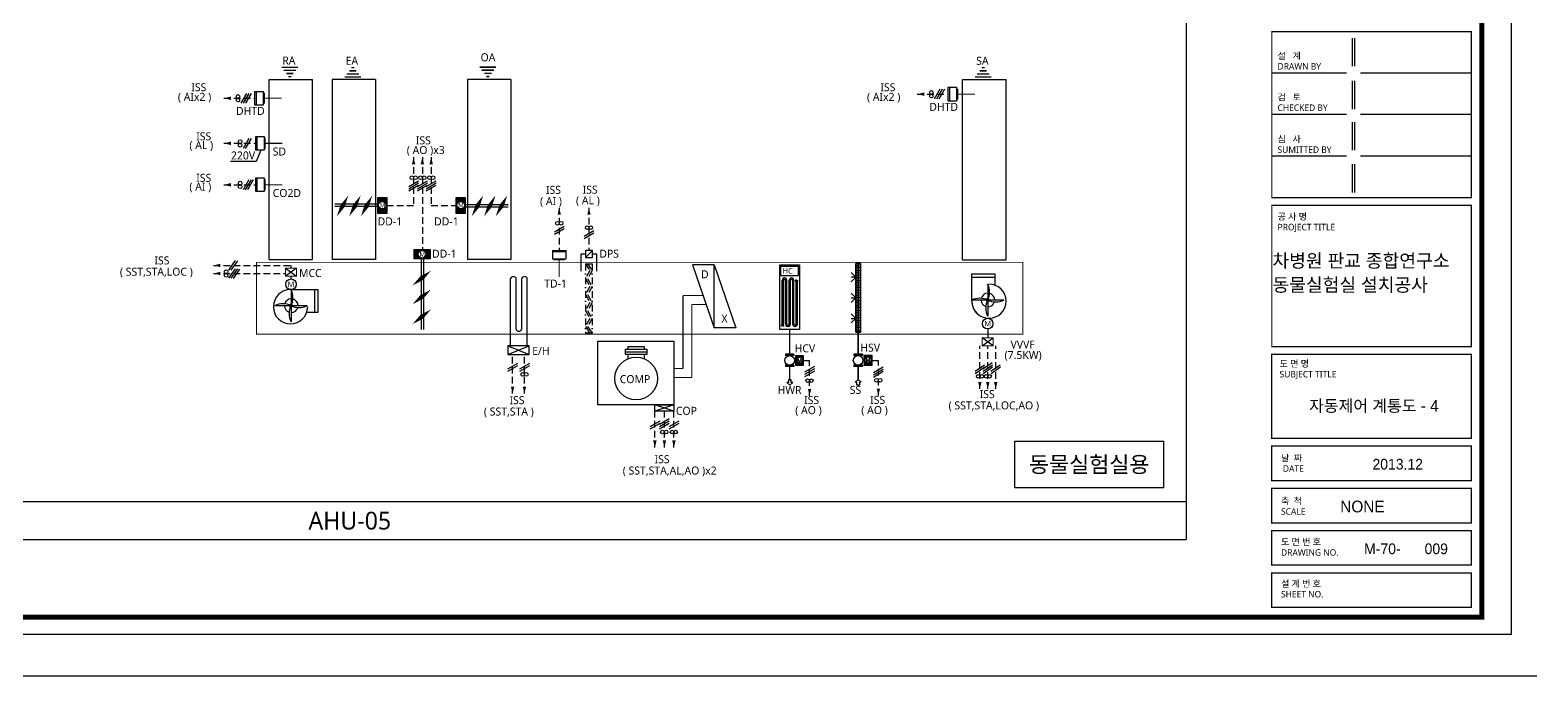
# Model space of a CAD drawing. Header units: millimetres. Extents: x -86 to 11742, y 5229 to 11464.
# Drawn here: x 6958 to 7520, y 5229 to 5472 of the extents above; entities that cross this region are included whole.
import ezdxf
from ezdxf.enums import TextEntityAlignment as Align

# ---------------------------------------------------------------- set-up
doc = ezdxf.new("R2010")
doc.units = ezdxf.units.MM
doc.header["$LTSCALE"] = 5
for name, pattern in [('CENTER', [2, 1.25, -0.25, 0.25, -0.25]), ('DASHDOT', [1, 0.5, -0.25, 0, -0.25]), ('DASHED', [0.75, 0.5, -0.25])]:
    doc.linetypes.add(name, pattern=pattern)
doc.layers.get('0').update_dxf_attribs({"linetype": 'CONTINUOUS'})
for name, color, linetype in [('7', 7, 'CONTINUOUS'), ('__CONNECTID__', 7, 'CONTINUOUS'), ('AUTO', 7, 'CONTINUOUS'), ('E', 3, 'CONTINUOUS'), ('FORM', 7, 'CONTINUOUS'), ('LGK-S', 121, 'CONTINUOUS'), ('SBT', 3, 'CONTINUOUS'), ('SOLID253', 253, 'CONTINUOUS'), ('TEXT-S', 2, 'CONTINUOUS')]:
    doc.layers.add(name, color=color, linetype=linetype)
doc.styles.add('GHD', font='Dotum.ttf')
doc.styles.add('GHS', font='ROMANS.shx', dxfattribs={"bigfont": 'GHS.shx'})
doc.styles.add('QQ', font='MALGUN.TTF.TTF')
doc.styles.add('STYLE1', font='MALGUN.TTF.TTF', dxfattribs={"height": 2.5})
doc.styles.add('울릉도M', font='h2wulm.TTF')
pattern_1 = [(0, (6916.02398, 4992.14445), (0.0625, 0.125), [0, -0.125])]

# ---------------------------------------------------------------- blocks, each defined once
blk = doc.blocks.new('form')
at = {"layer": 'AUTO'}
blk.add_line((816.92, -15.6), (-24.08, -15.6), dxfattribs=at)
at = {"layer": 'FORM', "color": 7}
for p, q in [((733.31, 213.08), (733.31, 223.62)), ((734.21, 213.08), (734.21, 223.62)), ((731.09, 210.45), (703.1, 210.45)), ((777.9, 210.45), (736.34, 210.45)), ((733.31, 197.01), (733.31, 207.55)), ((734.21, 197.01), (734.21, 207.55)), ((731.09, 194.91), (703.1, 194.91)), ((733.31, 181.6), (733.31, 192.14)), ((734.21, 181.6), (734.21, 192.14)), ((777.9, 194.91), (736.34, 194.91)), ((731.09, 179.37), (703.1, 179.37)), ((733.31, 165.74), (733.31, 176.28)), ((734.21, 165.74), (734.21, 176.28)), ((777.9, 179.37), (736.34, 179.37))]:
    blk.add_line(p, q, dxfattribs=at)
at = {"layer": 'FORM', "color": 3}
blk.add_lwpolyline([(0, 562.79), (792.83, 562.79), (792.83, 0), (0, 0)], close=True, dxfattribs=at)
at = {"layer": 'FORM', "color": 2, "const_width": 1.94}
blk.add_lwpolyline([(12.48, 6.47), (12.48, 555.28), (781.78, 555.28), (781.78, 6.47)], close=True, dxfattribs=at)
at = {"layer": 'FORM', "color": 3, "const_width": 0.486}
for points in [[(703.1, 163.82), (777.9, 163.82), (777.9, 225.99), (703.1, 225.99)], [(777.89, 107.95), (777.89, 160.91), (703.09, 160.91), (703.09, 107.95)], [(777.88, 73.53), (777.88, 105.03), (703.08, 105.03), (703.08, 73.53)], [(777.87, 57.68), (777.87, 70.62), (703.07, 70.62), (703.07, 57.68)], [(777.86, 41.83), (777.86, 54.77), (703.06, 54.77), (703.06, 41.83)], [(777.85, 25.98), (777.85, 38.92), (703.05, 38.92), (703.05, 25.98)], [(777.84, 10.13), (777.84, 23.07), (703.04, 23.07), (703.04, 10.13)]]:
    blk.add_lwpolyline(points, close=True, dxfattribs=at)
at = {"layer": 'FORM', "color": 7, "style": 'STYLE1'}
for s, height, p in [('설   계', 2.428, (705.23, 215.75)), ('DRAWN BY', 2.428, (705.23, 211.81)), ('검   토', 2.428, (705.23, 200.23)), ('CHECKED BY', 2.428, (705.23, 196.3)), ('심   사', 2.428, (705.23, 184.5)), ('SUMITTED BY', 2.4284, (705.23, 180.57)), ('공 사 명', 2.428, (705.25, 155.47)), ('PROJECT TITLE', 2.4284, (705.25, 151.54)), ('도 면 명', 2.428, (705.99, 100.3)), ('SUBJECT TITLE', 2.4284, (705.99, 96.37)), ('날  짜', 2.428, (706.54, 64.9)), ('DATE', 2.428, (707.23, 60.97)), ('축  척', 2.428, (706.54, 48.81)), ('SCALE', 2.428, (706.54, 44.88)), ('도 면 번 호', 2.428, (706.54, 33.49)), ('DRAWING NO.', 2.4284, (706.54, 29.51)), ('설 계 번 호', 2.428, (706.54, 17.8)), ('SHEET NO.', 2.428, (706.54, 13.87))]:
    blk.add_text(s, height=height, dxfattribs=at).set_placement(p)
blk = doc.blocks.new('V')
h = blk.add_hatch()
h.set_pattern_fill('ANSI31,_O', color=256, scale=0.857143)
h.set_pattern_definition([(45, (-192.91982, -298.83723), (-0.07576144, 0.07576144), [])])
edge = h.paths.add_edge_path(flags=16)
edge.add_arc((2.16, 1.92), 1.14, 0, 360)
h.paths.add_polyline_path([(3.64, 0.04), (3.64, 3.56), (0.64, 3.56), (0.64, 0.04)])
blk.add_circle((2.16, 1.92), 1.14)
at = {"layer": 'AUTO', "color": 3}
for p, q in [((0.64, 3.56), (0.64, 0.04)), ((3.64, 3.56), (0.64, 3.56)), ((0.64, 0.04), (3.64, 0.04)), ((3.64, 0.04), (3.64, 3.56))]:
    blk.add_line(p, q, dxfattribs=at)
at = {"layer": 'AUTO', "color": 7, "style": 'GHS'}
blk.add_text('M', height=1.71, dxfattribs=at).set_placement((1.23, 1.12))

msp = doc.modelspace()

# ---------------------------------------------------------------- hatches: boundary and pattern name
h = msp.add_hatch()
h.set_pattern_fill('DOTS', color=256, scale=2, style=0)
h.set_pattern_definition(pattern_1)
edge = h.paths.add_edge_path(flags=16)
edge.add_arc((7089.64, 5405.88), 1.41, 0, 360)
h.paths.add_polyline_path([(7091.37, 5402.78), (7087.94, 5402.78), (7087.94, 5408.78), (7091.37, 5408.78)])
h = msp.add_hatch()
h.set_pattern_fill('DOTS', color=256, scale=2, style=0)
h.set_pattern_definition(pattern_1)
edge = h.paths.add_edge_path(flags=16)
edge.add_arc((7119.06, 5405.92), 1.41, 0, 360)
h.paths.add_polyline_path([(7120.79, 5402.82), (7117.36, 5402.82), (7117.36, 5408.82), (7120.79, 5408.82)])
h = msp.add_hatch()
h.set_pattern_fill('DOTS', color=256, scale=2, style=0)
h.set_pattern_definition(pattern_1)
edge = h.paths.add_edge_path(flags=16)
edge.add_arc((7104.57, 5387.47), 1.41, 0, 360)
h.paths.add_polyline_path([(7107.67, 5389.21), (7107.67, 5385.78), (7101.67, 5385.78), (7101.67, 5389.21)])
at = {"layer": 'AUTO'}
h = msp.add_hatch(dxfattribs=at)
h.set_pattern_fill('DOTS', color=256, scale=10, style=0)
h.set_pattern_definition([(0, (6977.91655, 4931.44506), (0.3125, 0.625), [0, -0.625])])
h.paths.add_polyline_path([(7267.16, 5384.02), (7268.87, 5384.02), (7268.87, 5358.3), (7267.16, 5358.3)])

# ---------------------------------------------------------------- linework, layer by layer
at = {"color": 2}
msp.add_line((7307.17, 5453.06), (7323.45, 5453.06), dxfattribs=at)
for p, q in [((7137.75, 5353.15), (7137.75, 5378.45)), ((7139.85, 5359.36), (7139.85, 5378.45)), ((7141.92, 5359.36), (7141.92, 5378.45)), ((7144.03, 5353.15), (7144.03, 5378.45)), ((7170.46, 5354.9), (7198.96, 5354.9)), ((7170.46, 5331), (7170.46, 5354.9)), ((7198.96, 5354.9), (7198.96, 5331)), ((7198.96, 5331), (7170.46, 5331))]:
    msp.add_line(p, q)
at = {"color": 5}
for p, q in [((7239.54, 5360.99), (7239.54, 5377.71)), ((7239.99, 5360.82), (7239.99, 5377.72)), ((7240.86, 5361.25), (7240.86, 5377.71)), ((7241.31, 5361.22), (7241.31, 5377.72)), ((7242.18, 5361.2), (7242.18, 5377.72)), ((7242.63, 5361.26), (7242.63, 5377.61)), ((7243.5, 5361.31), (7243.5, 5377.72)), ((7243.95, 5361.38), (7243.95, 5377.71)), ((7244.81, 5361.27), (7244.81, 5377.63)), ((7245.27, 5361.3), (7245.27, 5377.46))]:
    msp.add_line(p, q, dxfattribs=at)
at = {"const_width": 0.571}
for points in [[(7058.06, 5457.56), (7051.94, 5457.56)], [(7057.31, 5456.45), (7052.69, 5456.45)], [(7056.35, 5455.27), (7053.7, 5455.27)], [(7055.55, 5454.06), (7054.43, 5454.06)], [(7075.57, 5453.96), (7081.7, 5453.96)], [(7076.32, 5455.07), (7080.94, 5455.07)], [(7077.29, 5456.25), (7079.94, 5456.25)], [(7078.09, 5457.46), (7079.2, 5457.46)], [(7132.33, 5457.62), (7126.21, 5457.62)], [(7131.58, 5456.51), (7126.96, 5456.51)], [(7130.61, 5455.33), (7127.97, 5455.33)], [(7129.81, 5454.12), (7128.7, 5454.12)], [(7311.84, 5453.96), (7317.97, 5453.96)], [(7312.59, 5455.07), (7317.21, 5455.07)], [(7313.56, 5456.25), (7316.21, 5456.25)], [(7314.36, 5457.46), (7315.47, 5457.46)]]:
    msp.add_lwpolyline(points, dxfattribs=at)
for points in [[(7076.93, 5409.52, 0, 1.71, 0), (7074.8, 5405.62, 1.71, 1.71, 0)], [(7081.54, 5409.52, 0, 1.71, 0), (7079.42, 5405.62, 1.71, 1.71, 0)], [(7085.93, 5409.52, 0, 1.71, 0), (7083.81, 5405.62, 1.71, 1.71, 0)], [(7127.48, 5409.52, 0, 1.71, 0), (7125.36, 5405.62, 1.71, 1.71, 0)], [(7132.09, 5409.52, 0, 1.71, 0), (7129.97, 5405.62, 1.71, 1.71, 0)], [(7136.49, 5409.52, 0, 1.71, 0), (7134.36, 5405.62, 1.71, 1.71, 0)], [(7072.66, 5401.73, 0, 1.71, 0), (7074.8, 5405.62, 1.71, 1.71, 0)], [(7077.27, 5401.73, 0, 1.71, 0), (7079.42, 5405.62, 1.71, 1.71, 0)], [(7081.67, 5401.73, 0, 1.71, 0), (7083.81, 5405.62, 1.71, 1.71, 0)], [(7123.21, 5401.73, 0, 1.71, 0), (7125.36, 5405.62, 1.71, 1.71, 0)], [(7127.82, 5401.73, 0, 1.71, 0), (7129.97, 5405.62, 1.71, 1.71, 0)], [(7132.22, 5401.73, 0, 1.71, 0), (7134.36, 5405.62, 1.71, 1.71, 0)], [(7107.9, 5381.31, 0, 1.71, 0), (7104.44, 5378.53, 1.71, 1.71, 0)], [(7100.97, 5375.76, 0, 1.71, 0), (7104.44, 5378.53, 1.71, 1.71, 0)], [(7107.9, 5374.25, 0, 1.71, 0), (7104.44, 5371.47, 1.71, 1.71, 0)], [(7100.97, 5368.7, 0, 1.71, 0), (7104.44, 5371.47, 1.71, 1.71, 0)], [(7100.97, 5361.26, 0, 1.71, 0), (7104.44, 5364.03, 1.71, 1.71, 0)], [(7107.9, 5366.81, 0, 1.71, 0), (7104.44, 5364.03, 1.71, 1.71, 0)]]:
    msp.add_lwpolyline(points, format="xyseb")
for centre in [(7089.64, 5405.88), (7119.06, 5405.92), (7104.57, 5387.47)]:
    msp.add_circle(centre, 1.41)
for centre, radius, start, end in [((7138.8, 5378), 1.13, 23.1906, 156.8094), ((7142.96, 5378), 1.13, 23.1906, 156.8094), ((7140.87, 5359.72), 1.11, 198.8417, 341.1583)]:
    msp.add_arc(centre, radius, start, end)
at = {"color": 5}
for centre, radius, start, end in [((7240.43, 5377.74), 0.887, 358.764, 182.3232), ((7240.42, 5377.66), 0.436, 6.3223, 171.4445), ((7243.06, 5377.74), 0.887, 357.6768, 181.236), ((7243.06, 5377.66), 0.436, 8.5555, 186.3223), ((7241.75, 5361.23), 0.887, 178.764, 2.3232), ((7241.75, 5361.27), 0.436, 186.3223, 351.4445), ((7244.38, 5361.28), 0.887, 177.6768, 1.236), ((7244.38, 5361.31), 0.436, 171.4445, 353.6777)]:
    msp.add_arc(centre, radius, start, end, dxfattribs=at)
at = {"layer": 'AUTO', "color": 2}
for p, q in [((7390.99, 5745.96), (7390.99, 5280.46)), ((7047.28, 5385.46), (7047.28, 5453)), ((7047.28, 5453), (7063.57, 5453)), ((7063.57, 5385.46), (7063.57, 5453)), ((7087.18, 5453.06), (7070.9, 5453.06)), ((7070.9, 5453.06), (7070.9, 5385.48)), ((7087.18, 5453.06), (7087.18, 5385.48)), ((7121.55, 5453.06), (7121.55, 5385.56)), ((7137.84, 5453.06), (7121.55, 5453.06)), ((7137.84, 5453.06), (7137.84, 5385.56)), ((7307.17, 5385.41), (7307.17, 5453.06)), ((7323.45, 5385.41), (7323.45, 5453.06)), ((7044.09, 5426.51), (7042.34, 5422.21)), ((7042.34, 5422.21), (7032.74, 5422.21)), ((7047.28, 5385.46), (7063.57, 5385.46)), ((7087.18, 5385.48), (7070.9, 5385.48)), ((7137.84, 5385.56), (7121.55, 5385.56)), ((7307.17, 5385.41), (7323.45, 5385.41)), ((6763.99, 5294.71), (7390.99, 5294.71)), ((6763.99, 5280.46), (7390.99, 5280.46))]:
    msp.add_line(p, q, dxfattribs=at)
at = {"layer": 'AUTO', "color": 3}
for p, q in [((7041.9, 5443.42), (7041.9, 5448.57)), ((7041.9, 5448.57), (7045.04, 5448.57)), ((7042.46, 5443.42), (7042.46, 5448.57)), ((7045.04, 5448.57), (7045.04, 5443.42)), ((7301.79, 5444.95), (7301.79, 5450.09)), ((7301.79, 5450.09), (7304.92, 5450.09)), ((7302.35, 5444.95), (7302.35, 5450.09)), ((7304.92, 5450.09), (7304.92, 5444.95)), ((7305.22, 5449.54), (7305.22, 5445.49)), ((7045.04, 5443.42), (7041.9, 5443.42)), ((7045.34, 5448.02), (7045.34, 5443.96)), ((7304.92, 5444.95), (7301.79, 5444.95)), ((7042.25, 5426.51), (7042.25, 5431.66)), ((7042.25, 5431.66), (7045.38, 5431.66)), ((7042.81, 5426.51), (7042.81, 5431.66)), ((7045.38, 5431.66), (7045.38, 5426.51)), ((7045.38, 5426.51), (7042.25, 5426.51)), ((7045.68, 5431.11), (7045.68, 5427.06)), ((7042.25, 5410.96), (7042.25, 5416.1)), ((7042.25, 5416.1), (7045.38, 5416.1)), ((7042.81, 5410.96), (7042.81, 5416.1)), ((7045.38, 5416.1), (7045.38, 5410.96)), ((7045.68, 5415.55), (7045.68, 5411.5)), ((7045.38, 5410.96), (7042.25, 5410.96)), ((7087.94, 5402.78), (7087.94, 5408.78)), ((7087.94, 5408.78), (7091.37, 5408.78)), ((7091.37, 5408.78), (7091.37, 5402.78)), ((7117.36, 5402.82), (7117.36, 5408.82)), ((7117.36, 5408.82), (7120.79, 5408.82)), ((7120.79, 5408.82), (7120.79, 5402.82)), ((7091.37, 5402.78), (7087.94, 5402.78)), ((7120.79, 5402.82), (7117.36, 5402.82)), ((7101.67, 5389.21), (7107.67, 5389.21)), ((7101.67, 5385.78), (7101.67, 5389.21)), ((7107.67, 5389.21), (7107.67, 5385.78)), ((7153.41, 5388.93), (7153.41, 5385.8)), ((7153.41, 5388.93), (7158.55, 5388.93)), ((7158.55, 5388.37), (7153.41, 5388.37)), ((7158.55, 5385.8), (7158.55, 5388.93)), ((7165.83, 5388.84), (7165.83, 5386.27)), ((7165.83, 5386.27), (7168.4, 5388.84)), ((7168.4, 5388.84), (7165.83, 5388.84)), ((7165.83, 5386.27), (7168.4, 5386.27)), ((7168.4, 5386.27), (7168.4, 5388.84)), ((7107.67, 5385.78), (7101.67, 5385.78)), ((7153.41, 5385.8), (7158.55, 5385.8)), ((7153.96, 5385.5), (7158.01, 5385.5)), ((7243.95, 5349.98), (7240.76, 5349.98)), ((7240.76, 5349.98), (7240.76, 5349.46)), ((7243.95, 5349.46), (7240.76, 5349.46)), ((7243.95, 5349.98), (7243.95, 5349.46)), ((7244.59, 5347.88), (7244.1, 5347.88)), ((7244.59, 5347.45), (7244.1, 5347.45)), ((7269.61, 5350.01), (7266.42, 5350.01)), ((7266.42, 5350.01), (7266.42, 5349.5)), ((7269.61, 5349.5), (7266.42, 5349.5)), ((7269.61, 5350.01), (7269.61, 5349.5)), ((7270.25, 5347.91), (7269.76, 5347.91)), ((7270.25, 5347.49), (7269.76, 5347.49)), ((7243.95, 5345.86), (7240.76, 5345.86)), ((7240.76, 5345.86), (7240.76, 5345.35)), ((7243.95, 5345.35), (7240.76, 5345.35)), ((7243.95, 5345.86), (7243.95, 5345.35)), ((7269.61, 5345.9), (7266.42, 5345.9)), ((7266.42, 5345.9), (7266.42, 5345.39)), ((7269.61, 5345.39), (7266.42, 5345.39)), ((7269.61, 5345.9), (7269.61, 5345.39))]:
    msp.add_line(p, q, dxfattribs=at)
at = {"layer": 'AUTO'}
for p, q in [((7298.7, 5449.34), (7296.55, 5445.63)), ((7299.55, 5449.34), (7297.41, 5445.63)), ((7300.41, 5449.34), (7298.27, 5445.63)), ((7038.81, 5447.82), (7036.67, 5444.1)), ((7039.67, 5447.82), (7037.53, 5444.1)), ((7040.53, 5447.82), (7038.39, 5444.1)), ((7039.61, 5430.91), (7037.47, 5427.2)), ((7040.47, 5430.91), (7038.33, 5427.2)), ((7039.61, 5415.35), (7037.47, 5411.64)), ((7040.47, 5415.35), (7038.33, 5411.64)), ((7041.33, 5415.35), (7039.18, 5411.64)), ((7099.57, 5412.93), (7103.28, 5415.08)), ((7102.86, 5412.93), (7106.57, 5415.08)), ((7106.15, 5412.93), (7109.86, 5415.08)), ((7099.57, 5412.08), (7103.28, 5414.22)), ((7099.57, 5411.22), (7103.28, 5413.36)), ((7102.86, 5412.08), (7106.57, 5414.22)), ((7102.86, 5411.22), (7106.57, 5413.36)), ((7106.15, 5412.08), (7109.86, 5414.22)), ((7106.15, 5411.22), (7109.86, 5413.36)), ((7087.94, 5406.21), (7071.93, 5406.21)), ((7087.94, 5405.35), (7071.93, 5405.35)), ((7120.79, 5406.19), (7136.8, 5406.19)), ((7120.79, 5405.33), (7136.8, 5405.33)), ((7154.16, 5395.89), (7157.87, 5398.03)), ((7154.16, 5395.03), (7157.87, 5397.18)), ((7165.29, 5394.23), (7169, 5396.37)), ((7165.29, 5393.37), (7169, 5395.51)), ((7165.83, 5387.56), (7164.11, 5387.56)), ((7164.11, 5387.56), (7164.11, 5381.13)), ((7170.11, 5387.56), (7168.4, 5387.56)), ((7170.11, 5381.13), (7170.11, 5387.56)), ((7034.49, 5385.1), (7032.07, 5381.56)), ((7034.49, 5382.07), (7032.07, 5378.54)), ((7035.35, 5385.03), (7032.93, 5381.5)), ((7035.35, 5382.01), (7032.93, 5378.47)), ((7036.2, 5381.94), (7033.78, 5378.4)), ((7104.25, 5385.78), (7104.25, 5359.32)), ((7105.11, 5385.78), (7105.11, 5359.32)), ((7140.36, 5346.52), (7136.65, 5344.37)), ((7140.36, 5345.66), (7136.65, 5343.52)), ((7144.81, 5346.52), (7141.1, 5344.37)), ((7144.81, 5345.66), (7141.1, 5343.52)), ((7251.68, 5345.41), (7247.97, 5343.27)), ((7251.68, 5344.56), (7247.97, 5342.41)), ((7251.68, 5343.7), (7247.97, 5341.56)), ((7277.44, 5345.17), (7273.73, 5343.03)), ((7277.44, 5344.31), (7273.73, 5342.17)), ((7277.44, 5343.46), (7273.73, 5341.31)), ((7315.41, 5345.94), (7311.87, 5343.52)), ((7315.48, 5345.09), (7311.94, 5342.67)), ((7318.31, 5346.81), (7314.78, 5344.39)), ((7318.36, 5345.94), (7314.83, 5343.52)), ((7318.43, 5345.09), (7314.89, 5342.67)), ((7321.31, 5345.94), (7317.78, 5343.52)), ((7321.38, 5345.09), (7317.84, 5342.67)), ((7198.96, 5328.6), (7191.84, 5331)), ((7198.96, 5331), (7191.84, 5328.6)), ((7193.67, 5324.91), (7189.96, 5322.77)), ((7197.23, 5325.77), (7193.52, 5323.63)), ((7197.23, 5324.91), (7193.52, 5322.77)), ((7200.79, 5324.91), (7197.08, 5322.77)), ((7193.67, 5324.06), (7189.96, 5321.91)), ((7197.23, 5324.06), (7193.52, 5321.91)), ((7200.79, 5324.06), (7197.08, 5321.91))]:
    msp.add_line(p, q, dxfattribs=at)
at = {"layer": 'AUTO', "color": 4, "linetype": 'DASHED'}
for p, q in [((7030.33, 5445.99), (7041.9, 5445.99)), ((7290.21, 5447.52), (7301.79, 5447.52)), ((7030.33, 5429.09), (7042.25, 5429.09)), ((7101.39, 5423.84), (7101.39, 5405.78)), ((7104.68, 5423.84), (7104.68, 5389.27)), ((7107.98, 5423.84), (7107.98, 5405.78)), ((7030.33, 5413.53), (7042.25, 5413.53)), ((7091.37, 5405.78), (7101.39, 5405.78)), ((7107.98, 5405.78), (7117.36, 5405.78)), ((7155.98, 5404.86), (7155.98, 5388.93)), ((7167.11, 5404.85), (7167.11, 5388.84)), ((7026.43, 5383.3), (7055.5, 5383.3)), ((7055.5, 5382.22), (7055.5, 5383.3)), ((7026.43, 5380.27), (7053.44, 5380.27)), ((7313.67, 5337.02), (7313.67, 5353.2)), ((7316.63, 5337.02), (7316.63, 5353.1)), ((7319.58, 5337.02), (7319.58, 5353.1)), ((7138.51, 5335.3), (7138.51, 5349.94)), ((7142.96, 5335.3), (7142.96, 5349.94)), ((7247.59, 5347.66), (7249.82, 5347.66)), ((7249.82, 5334.45), (7249.82, 5347.66)), ((7273.14, 5347.7), (7275.61, 5347.7)), ((7275.61, 5334.48), (7275.61, 5347.7)), ((7191.84, 5315.08), (7191.84, 5328.6)), ((7195.41, 5315.08), (7195.41, 5328.6)), ((7198.97, 5315.08), (7198.97, 5328.6))]:
    msp.add_line(p, q, dxfattribs=at)
at = {"layer": 'AUTO', "linetype": 'DASHDOT'}
for p, q in [((7165.79, 5383.84), (7165.79, 5357.87)), ((7165.79, 5383.84), (7168.36, 5383.84)), ((7168.36, 5383.84), (7168.36, 5357.87)), ((7168.36, 5357.87), (7165.79, 5357.87))]:
    msp.add_line(p, q, dxfattribs=at)
at = {"layer": 'AUTO', "color": 6}
for p, q in [((7205.97, 5383.48), (7214.07, 5359.9)), ((7214.07, 5383.48), (7205.97, 5383.48)), ((7214.07, 5359.9), (7214.07, 5383.48)), ((7214.07, 5383.48), (7222.17, 5359.9)), ((7267.16, 5384.02), (7267.16, 5358.3)), ((7268.87, 5384.02), (7267.16, 5384.02)), ((7268.02, 5384.02), (7268.02, 5358.3)), ((7268.87, 5384.02), (7268.87, 5358.3)), ((7265.44, 5380.59), (7267.16, 5378.88)), ((7267.16, 5378.88), (7265.44, 5377.16)), ((7267.16, 5378.88), (7265.44, 5378.88)), ((7310.64, 5380.19), (7319.21, 5380.19)), ((7310.64, 5380.19), (7319.21, 5380.19)), ((7310.64, 5369.9), (7310.64, 5380.19)), ((7310.64, 5369.9), (7310.64, 5380.19)), ((7310.64, 5378.9), (7319.21, 5378.9)), ((7310.64, 5378.9), (7319.21, 5378.9)), ((7316.58, 5376.33), (7316.58, 5364.28)), ((7319.21, 5380.19), (7319.21, 5375.96)), ((7319.21, 5380.19), (7319.21, 5378.27)), ((7055.27, 5374.23), (7065.56, 5374.23)), ((7055.27, 5374.23), (7065.56, 5374.23)), ((7055.45, 5374.22), (7055.45, 5362.18)), ((7064.27, 5374.23), (7064.27, 5365.65)), ((7064.27, 5374.23), (7064.27, 5372.83)), ((7065.56, 5374.23), (7065.56, 5365.65)), ((7065.56, 5374.23), (7065.56, 5372.83)), ((7265.44, 5372.88), (7267.16, 5371.16)), ((7267.16, 5371.16), (7265.44, 5369.45)), ((7265.44, 5371.16), (7267.16, 5371.16)), ((7322.6, 5370.3), (7310.56, 5370.3)), ((7061.48, 5368.2), (7049.44, 5368.2)), ((7065.56, 5365.65), (7061.33, 5365.65)), ((7265.44, 5365.16), (7267.16, 5363.45)), ((7222.17, 5359.9), (7214.07, 5359.9)), ((7265.44, 5363.45), (7267.16, 5363.45)), ((7267.16, 5363.45), (7265.44, 5361.73)), ((7267.16, 5358.3), (7268.87, 5358.3)), ((7181.84, 5351.92), (7181.84, 5352.92)), ((7181.84, 5352.92), (7187.84, 5352.92)), ((7187.84, 5352.92), (7187.84, 5351.92)), ((7180.84, 5349.92), (7180.84, 5351.92)), ((7180.84, 5351.92), (7188.84, 5351.92)), ((7180.84, 5350.92), (7188.84, 5350.92)), ((7188.84, 5349.92), (7180.84, 5349.92)), ((7181.84, 5348.34), (7181.84, 5349.92)), ((7187.84, 5349.92), (7187.84, 5348.34)), ((7188.84, 5351.92), (7188.84, 5349.92))]:
    msp.add_line(p, q, dxfattribs=at)
at = {"layer": 'AUTO', "color": 4}
for p, q in [((7238.68, 5359.28), (7238.68, 5383.49)), ((7238.68, 5383.49), (7246.03, 5383.49)), ((7239.08, 5382.96), (7245.58, 5382.96)), ((7239.08, 5379.51), (7239.08, 5382.96)), ((7245.58, 5382.96), (7245.58, 5379.51)), ((7246.03, 5383.49), (7246.03, 5359.28)), ((7239.08, 5379.51), (7245.58, 5379.51)), ((7246.03, 5359.28), (7238.68, 5359.28))]:
    msp.add_line(p, q, dxfattribs=at)
at = {"layer": 'AUTO', "color": 5}
for p, q in [((7244.47, 5377.77), (7244.67, 5377.85)), ((7244.47, 5377.55), (7244.67, 5377.62)), ((7244.67, 5377.85), (7244.82, 5377.85)), ((7244.67, 5377.62), (7244.82, 5377.63)), ((7244.82, 5377.85), (7244.93, 5377.82)), ((7244.82, 5377.63), (7244.93, 5377.6)), ((7244.93, 5377.82), (7245.01, 5377.76)), ((7244.93, 5377.6), (7245.01, 5377.54)), ((7245.01, 5377.76), (7245.1, 5377.7)), ((7245.01, 5377.54), (7245.1, 5377.48)), ((7245.1, 5377.7), (7245.21, 5377.67)), ((7245.1, 5377.48), (7245.21, 5377.45)), ((7245.21, 5377.67), (7245.35, 5377.69)), ((7245.21, 5377.45), (7245.35, 5377.47)), ((7245.35, 5377.69), (7245.55, 5377.77)), ((7245.35, 5377.47), (7245.55, 5377.55)), ((7239.2, 5360.91), (7239.41, 5360.99)), ((7239.2, 5360.69), (7239.41, 5360.77)), ((7239.41, 5360.99), (7239.56, 5360.99)), ((7239.41, 5360.77), (7239.56, 5360.77)), ((7239.56, 5360.99), (7239.66, 5360.96)), ((7239.56, 5360.77), (7239.66, 5360.74)), ((7239.66, 5360.96), (7239.75, 5360.9)), ((7239.66, 5360.74), (7239.75, 5360.68)), ((7239.75, 5360.9), (7239.84, 5360.84)), ((7239.75, 5360.68), (7239.84, 5360.62)), ((7239.84, 5360.84), (7239.94, 5360.81)), ((7239.84, 5360.62), (7239.94, 5360.59)), ((7239.94, 5360.81), (7240.08, 5360.83)), ((7239.94, 5360.59), (7240.08, 5360.61)), ((7240.08, 5360.83), (7240.28, 5360.91)), ((7240.08, 5360.61), (7240.28, 5360.69))]:
    msp.add_line(p, q, dxfattribs=at)
at = {"layer": 'AUTO', "color": 7}
for p, q in [((7136.71, 5353.16), (7144.75, 5349.94)), ((7136.71, 5349.94), (7144.75, 5353.16))]:
    msp.add_line(p, q, dxfattribs=at)
at = {"layer": 'AUTO'}
for points in [[(7290.21, 5447.52, 0, 1.29, 0), (7292.78, 5447.52, 1.29, 1.29, 0)], [(7030.33, 5445.99, 0, 1.29, 0), (7032.9, 5445.99, 1.29, 1.29, 0)], [(7030.33, 5429.09, 0, 1.29, 0), (7032.9, 5429.09, 1.29, 1.29, 0)], [(7101.39, 5423.84, 0, 1.29, 0), (7101.39, 5421.27, 1.29, 1.29, 0)], [(7104.68, 5423.84, 0, 1.29, 0), (7104.68, 5421.27, 1.29, 1.29, 0)], [(7107.98, 5423.84, 0, 1.29, 0), (7107.98, 5421.27, 1.29, 1.29, 0)], [(7030.33, 5413.53, 0, 1.29, 0), (7032.9, 5413.53, 1.29, 1.29, 0)], [(7155.98, 5404.86, 0, 1.29, 0), (7155.98, 5402.29, 1.29, 1.29, 0)], [(7167.11, 5404.85, 0, 1.29, 0), (7167.11, 5402.28, 1.29, 1.29, 0)], [(7026.43, 5383.3, 0, 1.29, 0), (7029, 5383.3, 1.29, 1.29, 0)], [(7026.43, 5380.27, 0, 1.29, 0), (7029, 5380.27, 1.29, 1.29, 0)], [(7138.51, 5335.3, 0, 1.29, 0), (7138.51, 5337.87, 1.29, 1.29, 0)], [(7142.96, 5335.3, 0, 1.29, 0), (7142.96, 5337.87, 1.29, 1.29, 0)], [(7249.82, 5334.45, 0, 1.29, 0), (7249.82, 5337.02, 1.29, 1.29, 0)], [(7275.61, 5334.48, 0, 1.29, 0), (7275.61, 5337.06, 1.29, 1.29, 0)], [(7313.67, 5337.02, 0, 1.29, 0), (7313.67, 5339.6, 1.29, 1.29, 0)], [(7316.63, 5337.02, 0, 1.29, 0), (7316.63, 5339.6, 1.29, 1.29, 0)], [(7319.58, 5337.02, 0, 1.29, 0), (7319.58, 5339.6, 1.29, 1.29, 0)], [(7191.84, 5315.08, 0, 1.29, 0), (7191.84, 5317.65, 1.29, 1.29, 0)], [(7195.41, 5315.08, 0, 1.29, 0), (7195.41, 5317.65, 1.29, 1.29, 0)], [(7198.97, 5315.08, 0, 1.29, 0), (7198.97, 5317.65, 1.29, 1.29, 0)]]:
    msp.add_lwpolyline(points, format="xyseb", dxfattribs=at)
at = {"layer": 'AUTO', "color": 3}
for points, const_width in [([(7045.04, 5445.99), (7051.89, 5445.99)], 0.429), ([(7304.92, 5447.52), (7311.77, 5447.52)], 0.429), ([(7045.38, 5429.09), (7052.24, 5429.09)], 0.429), ([(7045.38, 5413.53), (7052.24, 5413.53)], 0.429), ([(7155.98, 5385.8), (7155.98, 5378.94)], 0.429), ([(7202.39, 5344.62), (7202.39, 5372.02)], 0.4), ([(7202.39, 5372.02), (7209.71, 5372.02)], 0.4), ([(7205.73, 5341.28), (7205.73, 5368.67)], 0.4), ([(7205.73, 5368.67), (7210.86, 5368.67)], 0.4), ([(7242.35, 5349.98), (7242.35, 5359.28)], 0.4), ([(7268.02, 5350.01), (7268.02, 5358.3)], 0.6), ([(7198.96, 5344.62), (7202.39, 5344.62)], 0.4), ([(7198.96, 5341.28), (7205.73, 5341.28)], 0.4), ([(7242.35, 5345.35), (7242.35, 5340.45)], 0.4), ([(7268.02, 5345.39), (7268.02, 5340.48)], 0.6)]:
    msp.add_lwpolyline(points, dxfattribs=dict(at, const_width=const_width))
at = {"layer": 'AUTO', "color": 2, "linetype": 'CENTER', "const_width": 0.343}
msp.add_lwpolyline([(7329.8, 5384.47), (7329.8, 5357.5), (7042.52, 5357.5), (7042.52, 5384.47)], close=True, dxfattribs=at)
at = {"layer": 'AUTO', "color": 3, "linetype": 'DASHDOT'}
for points in [[(7165.79, 5383.84), (7167.5, 5381.36), (7165.79, 5378.36), (7167.5, 5375.36), (7165.79, 5372.36), (7167.5, 5369.36), (7165.79, 5366.36), (7167.5, 5363.36), (7165.79, 5360.36), (7167.5, 5357.87)], [(7166.64, 5383.84), (7168.36, 5381.36), (7166.64, 5378.36), (7168.36, 5375.36), (7166.64, 5372.36), (7168.36, 5369.36), (7166.64, 5366.36), (7168.36, 5363.36), (7166.64, 5360.36), (7168.36, 5357.87)]]:
    msp.add_lwpolyline(points, dxfattribs=at)
at = {"layer": 'AUTO'}
for points in [[(7267.16, 5384.02), (7268.87, 5384.02), (7268.87, 5358.3), (7267.16, 5358.3)], [(7241.92, 5339.34), (7241.28, 5339.34), (7242.39, 5338.35), (7243.51, 5339.34), (7242.87, 5339.34), (7242.87, 5340.45), (7241.92, 5340.45)], [(7268.02, 5340.48), (7269.13, 5339.49), (7268.49, 5339.49), (7268.49, 5338.39), (7267.54, 5338.39), (7267.54, 5339.49), (7266.9, 5339.49)], [(7198.96, 5328.6), (7191.84, 5328.6), (7191.84, 5331), (7198.96, 5331)]]:
    msp.add_lwpolyline(points, close=True, dxfattribs=at)
at = {"layer": 'AUTO', "color": 7}
msp.add_lwpolyline([(7136.71, 5349.94), (7144.75, 5349.94), (7144.75, 5353.16), (7136.71, 5353.16)], close=True, dxfattribs=at)
at = {"layer": 'AUTO'}
for centre in [(7295.47, 5448.17), (7035.59, 5446.65), (7035.59, 5445.27), (7295.47, 5446.8), (7036.38, 5429.74), (7036.38, 5428.37), (7036.38, 5414.18), (7100.74, 5416.16), (7102.11, 5416.16), (7104.03, 5416.16), (7105.4, 5416.16), (7107.32, 5416.16), (7108.69, 5416.16), (7036.38, 5412.81), (7155.33, 5399.12), (7156.7, 5399.12), (7166.46, 5397.45), (7167.83, 5397.45), (7031.13, 5380.92), (7031.13, 5379.55), (7142.27, 5342.43), (7143.64, 5342.43), (7313.02, 5341.72), (7314.39, 5341.72), (7315.97, 5341.72), (7317.34, 5341.72), (7249.1, 5340.09), (7250.48, 5340.09), (7274.9, 5340.23), (7276.27, 5340.23), (7194.69, 5320.83), (7196.06, 5320.83), (7198.25, 5320.83), (7199.62, 5320.83)]:
    msp.add_circle(centre, 0.686, dxfattribs=at)
at = {"layer": 'AUTO', "color": 6}
msp.add_circle((7184.84, 5340.92), 8, dxfattribs=at)
at = {"layer": 'AUTO', "color": 3}
for centre in [(7242.35, 5347.66), (7268.02, 5347.7)]:
    msp.add_circle(centre, 1.8, dxfattribs=at)
at = {"layer": 'AUTO', "color": 6}
for centre, radius, start, end in [((7317.06, 5369.9), 6.43, 180, 90), ((7310.22, 5373.32), 7.03, 334.6535, 25.3465), ((7055.27, 5367.8), 6.43, 90, 0), ((7055.57, 5368.21), 2.57, 92.5123, 165.5383), ((7049.1, 5371.21), 7.03, 334.6535, 25.3465), ((7055.57, 5368.21), 2.57, 359.8546, 77.7159), ((7313.57, 5363.95), 7.03, 64.6535, 115.3465), ((7317.06, 5369.9), 6.43, 180, 228.7629), ((7316.69, 5370.31), 2.57, 180.1454, 252.6419), ((7316.69, 5370.31), 2.57, 92.5123, 165.5383), ((7322.93, 5367.29), 7.03, 154.6535, 205.3465), ((7316.58, 5370.31), 0.559, 180.6688, 246.6799), ((7316.58, 5370.31), 0.559, 90.5238, 157.6357), ((7319.59, 5376.66), 7.03, 244.6535, 295.3465), ((7316.58, 5370.31), 0.559, 269.4762, 336.2279), ((7316.69, 5370.31), 2.57, 267.4877, 344.8722), ((7316.58, 5370.31), 0.559, 359.3312, 67.185), ((7316.69, 5370.31), 2.57, 359.8546, 77.7159), ((7052.45, 5361.85), 7.03, 64.6535, 115.3465), ((7055.57, 5368.21), 2.57, 180.1454, 252.6419), ((7061.81, 5365.19), 7.03, 154.6535, 205.3465), ((7055.46, 5368.21), 0.559, 180.6688, 246.6799), ((7055.46, 5368.21), 0.559, 90.5238, 157.6357), ((7055.46, 5368.21), 0.559, 269.4762, 336.2279), ((7055.57, 5368.21), 2.57, 267.4877, 344.8722), ((7058.47, 5374.56), 7.03, 244.6535, 295.3465), ((7055.46, 5368.21), 0.559, 359.3312, 67.185)]:
    msp.add_arc(centre, radius, start, end, dxfattribs=at)
at = {"layer": 'LGK-S', "color": 3}
for p, q in [((7053.44, 5382.22), (7057.57, 5379.22)), ((7057.57, 5382.22), (7053.44, 5379.22)), ((7055.5, 5378.21), (7055.5, 5379.22)), ((7055.5, 5378.21), (7055.5, 5379.22)), ((7316.63, 5359.49), (7316.63, 5356.1)), ((7316.63, 5359.49), (7316.63, 5356.1)), ((7314.56, 5353.1), (7318.69, 5356.1)), ((7318.69, 5353.1), (7314.56, 5356.1))]:
    msp.add_line(p, q, dxfattribs=at)
at = {"layer": 'LGK-S', "color": 3, "lineweight": 0}
for points in [[(7053.44, 5382.22), (7057.57, 5382.22), (7057.57, 5379.22), (7053.44, 5379.22), (7053.44, 5382.22)], [(7314.56, 5353.1), (7318.69, 5353.1), (7318.69, 5356.1), (7314.56, 5356.1), (7314.56, 5353.1)]]:
    msp.add_lwpolyline(points, dxfattribs=at)
at = {"layer": 'SBT', "color": 2}
for centre in [(7055.45, 5376.22), (7316.58, 5361.48)]:
    msp.add_circle(centre, 1.99, dxfattribs=at)
at = {"layer": 'SOLID253', "color": 2}
msp.add_lwpolyline([(7326.75, 5317.39), (7382.52, 5317.39), (7382.52, 5299.94), (7326.75, 5299.94)], close=True, dxfattribs=at)

# ---------------------------------------------------------------- block references
for p in [(7243.95, 5345.86), (7269.61, 5345.9)]:
    msp.add_blockref('V', p)
at = {"layer": 'AUTO', "xscale": 0.999994771384126, "yscale": 0.999994771384126, "zscale": 0.999994771384126}
msp.add_blockref('form', (6720, 5244.93), dxfattribs=at)

# ---------------------------------------------------------------- texts
at = {"layer": '7', "style": '울릉도M'}
for s, p in [('M-70-', (7457.7, 5275.04)), ('009', (7480.36, 5275.04))]:
    msp.add_text(s, height=4, dxfattribs=at).set_placement(p)
at = {"layer": '__CONNECTID__', "color": 4, "style": 'QQ'}
for s, p in [('( AIx2 )', (7013.06, 5445.01)), ('DHTD', (7034.82, 5439.74)), ('( AIx2 )', (7271.35, 5445.01)), ('DHTD', (7294.7, 5441.27)), ('( AL )', (7017.37, 5426.92)), ('SD', (7048.59, 5424.52)), ('( AO )x3', (7098.84, 5425.08)), ('( AI )', (7017.37, 5411.36)), ('CO2D', (7048.59, 5408.96)), ('( AI )', (7148.8, 5405.91)), ('( AL )', (7162.28, 5406.19)), ('DD-1', (7087.91, 5398.3)), ('DD-1', (7109.1, 5398.3)), ('DD-1', (7108.32, 5386.2)), ('DPS', (7171.01, 5386.21)), ('( SST,STA,LOC )', (6991.33, 5379.44)), ('TD-1', (7150.35, 5374.99)), ('E/H', (7145.85, 5349.76)), ('HCV', (7244.22, 5350.7)), ('( SST,STA )', (7127.75, 5327.02)), ('COP', (7199.71, 5327.28)), ('( AO )', (7244.45, 5327.53)), ('( SST,STA,LOC,AO )', (7301.92, 5329.31)), ('( SST,STA,AL,AO )x2', (7179.8, 5304.88))]:
    msp.add_text(s, height=3, dxfattribs=at).set_placement(p)
msp.add_text('MCC', height=3, dxfattribs=at).set_placement((7062.71, 5380.45), align=Align.MIDDLE)
at = {"layer": 'AUTO', "color": 7, "style": 'QQ'}
for s, height, p in [('M', 1.71, (7088.71, 5405.03)), ('M', 1.71, (7118.13, 5405.07)), ('M', 1.71, (7103.61, 5386.61)), ('D', 3, (7209.12, 5378.45)), ('HC', 2.143, (7239.68, 5380.18)), ('X', 3, (7216.79, 5361.87)), ('COMP', 3, (7178.68, 5339.16))]:
    msp.add_text(s, height=height, dxfattribs=at).set_placement(p)
at = {"layer": 'AUTO', "color": 4}
for s, height, style, p in [('HSV', 3, 'QQ', (7268.86, 5350.97)), ('( AO )', 3, 'QQ', (7269.22, 5327.57)), ('NONE', 4.4, 'GHD', (7448.74, 5290.69))]:
    msp.add_text(s, height=height, dxfattribs=dict(at, style=style)).set_placement(p)
at = {"layer": 'AUTO', "color": 4, "style": 'QQ'}
for s, p in [('VVVF', (7329.69, 5353.64)), ('(7.5KW)', (7329.86, 5349.39))]:
    msp.add_text(s, height=3, dxfattribs=at).set_placement(p, align=Align.MIDDLE)
at = {"layer": 'AUTO', "color": 2, "style": 'QQ'}
for s, p in [('SS', (7264.88, 5335.12)), ('ISS', (7137.37, 5331.27)), ('ISS', (7272.55, 5331.37))]:
    msp.add_text(s, height=3, dxfattribs=at).set_placement(p)
at = {"layer": 'AUTO', "color": 4, "style": 'GHD'}
msp.add_text('자동제어 계통도 - 4', height=4.4, dxfattribs=at).set_placement((7461.35, 5330.65), align=Align.MIDDLE_CENTER)
at = {"layer": 'AUTO', "style": 'QQ'}
msp.add_text('동물실험실용', height=6, dxfattribs=at).set_placement((7354.63, 5308.67), align=Align.MIDDLE_CENTER)
at = {"layer": 'AUTO', "color": 7, "style": 'QQ'}
msp.add_text('AHU-05', height=6.65, dxfattribs=at).set_placement((7077.49, 5287.59), align=Align.MIDDLE_CENTER)
at = {"layer": 'E', "color": 2, "style": 'QQ'}
for s, p in [('RA', (7052.19, 5458.64)), ('EA', (7075.93, 5458.55)), ('OA', (7126.52, 5459.86)), ('SA', (7312.29, 5458.55)), ('ISS', (7018.09, 5448.61)), ('ISS', (7276.38, 5448.61)), ('ISS', (7019.93, 5430.21)), ('ISS', (7102.25, 5428.69)), ('220V', (7032.96, 5423.04)), ('ISS', (7019.93, 5414.65)), ('ISS', (7151.03, 5410.14)), ('ISS', (7164.78, 5410.21)), ('ISS', (7004.26, 5383.68)), ('HWR', (7237.85, 5335.07)), ('ISS', (7313.61, 5333.55)), ('ISS', (7247.78, 5331.33)), ('ISS', (7191.73, 5309.13))]:
    msp.add_text(s, height=3, dxfattribs=at).set_placement(p)
at = {"layer": 'FORM', "color": 7, "style": 'GHD'}
for s, height, p in [('차병원 판교 종합연구소', 5, (7423.32, 5382.56)), ('동물실험실 설치공사', 5, (7423.32, 5373.52)), ('2013.12', 4, (7460.82, 5306.77))]:
    msp.add_text(s, height=height, dxfattribs=at).set_placement(p)
at = {"layer": 'TEXT-S', "color": 7, "style": 'QQ'}
for p in [(7055.45, 5376.22), (7316.58, 5361.47)]:
    msp.add_text('M', height=2, dxfattribs=at).set_placement(p, align=Align.MIDDLE)

doc.saveas('drawing.dxf')
